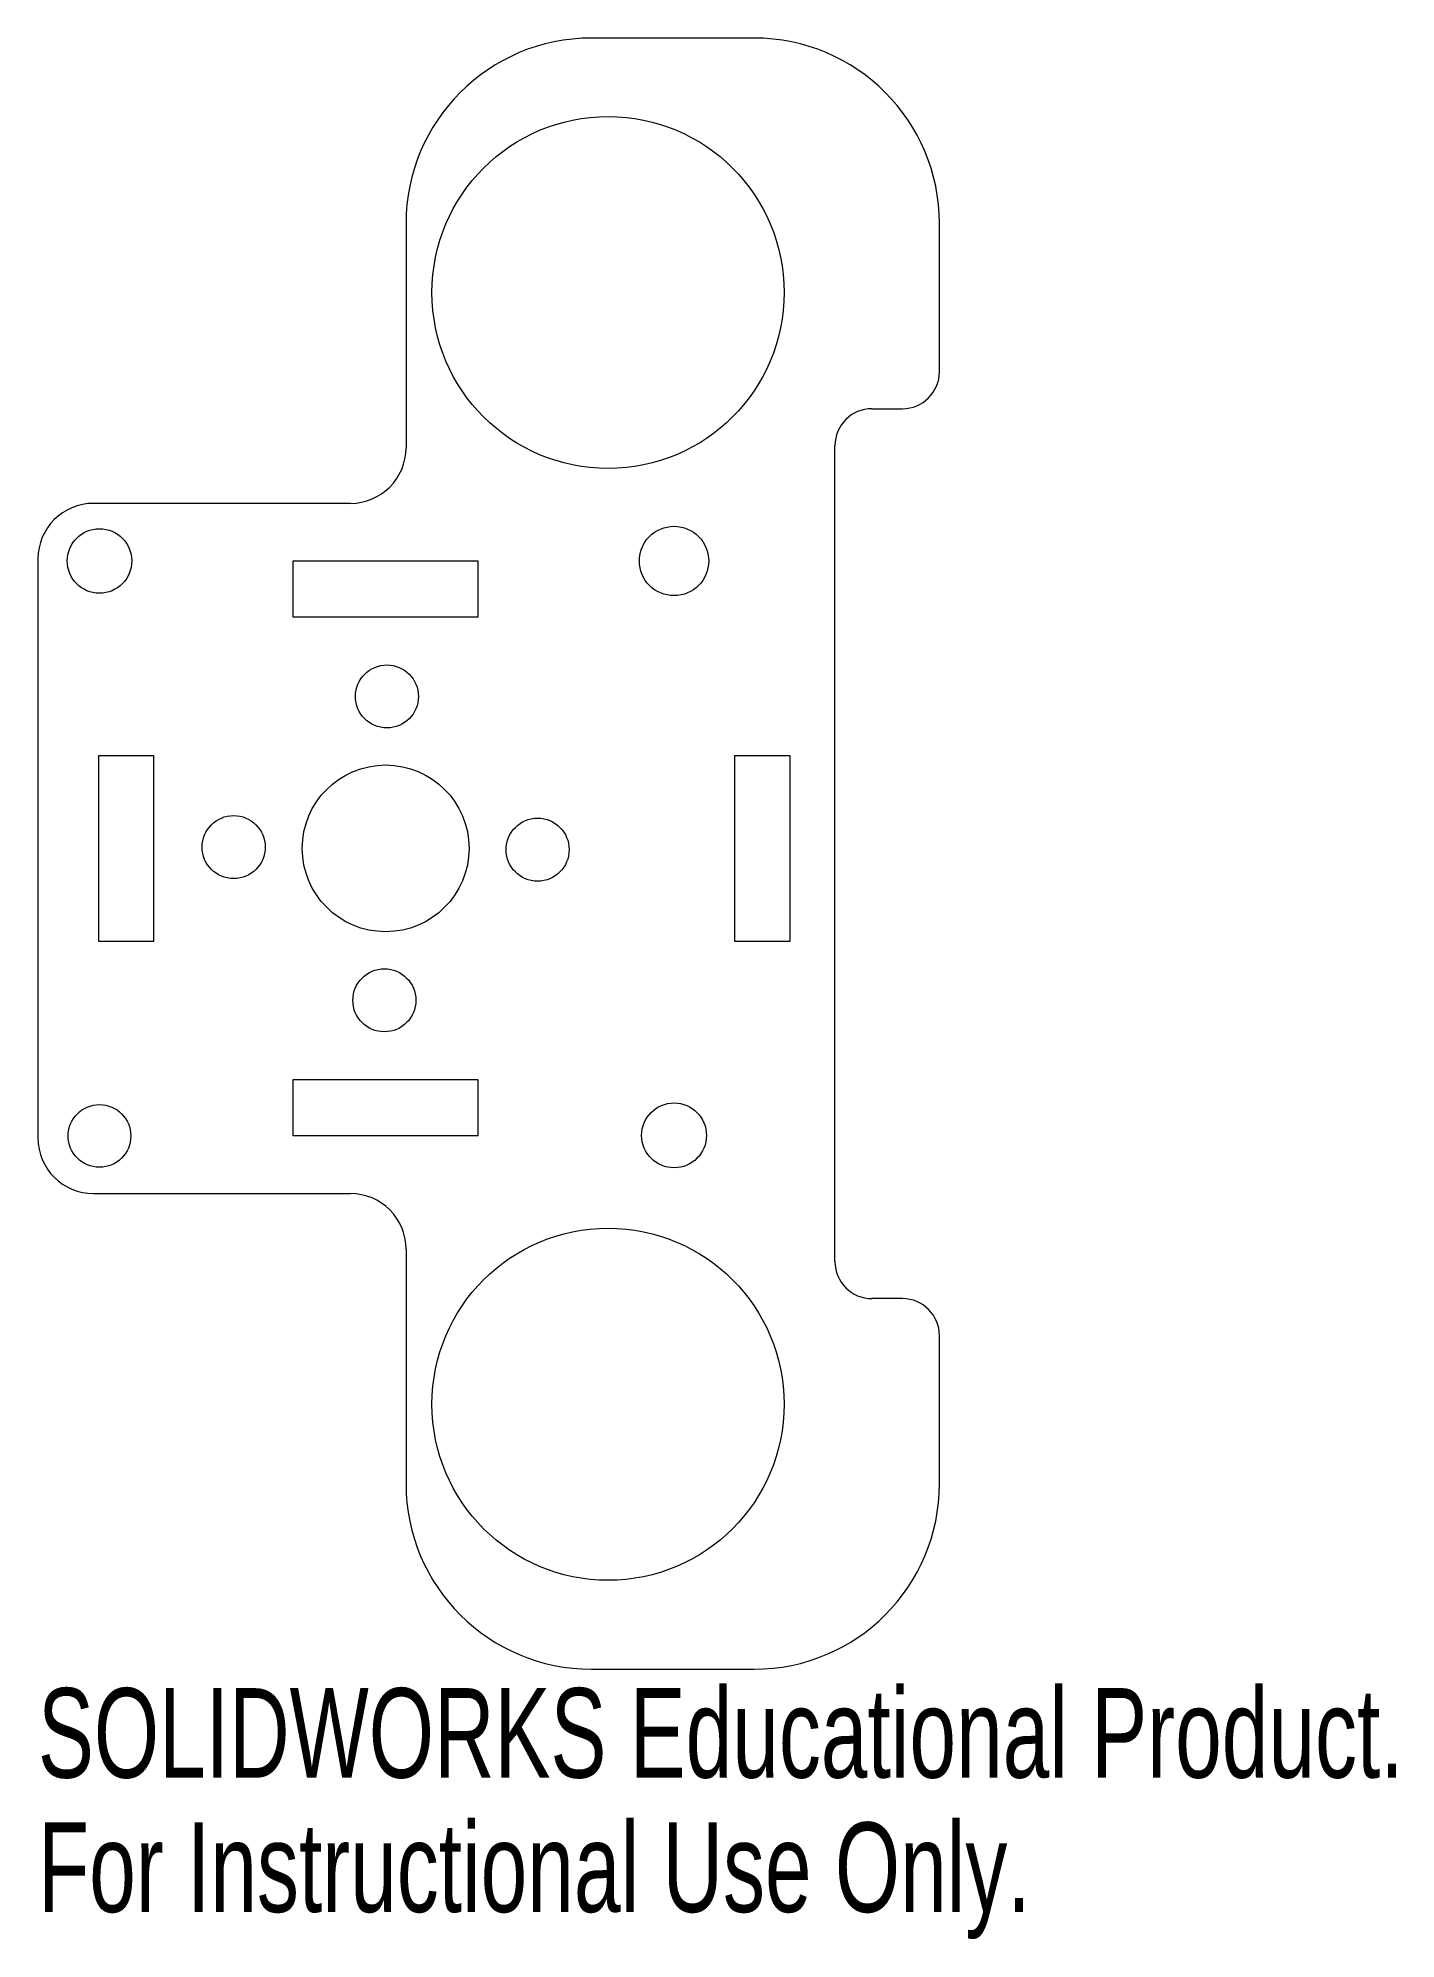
# Model space of a CAD drawing. Header units: millimetres. Extents: x 127 to 200, y -170 to -68.
import ezdxf

# ---------------------------------------------------------------- set-up
doc = ezdxf.new("R2010")
doc.units = ezdxf.units.MM
doc.styles.add('SLDTEXTSTYLE0', font='TXT', dxfattribs={"width": 0.7})

msp = doc.modelspace()

# ---------------------------------------------------------------- linework, layer by layer
at = {"color": 7, "linetype": 'Continuous', "lineweight": 15}
for p, q in [((165.84, -67.86), (157.06, -67.86)), ((147.06, -77.86), (147.06, -89.97)), ((175.84, -85.86), (175.84, -77.86)), ((172.2, -87.86), (173.84, -87.86)), ((170.2, -133.89), (170.2, -89.86)), ((144.06, -92.97), (130.2, -92.97)), ((127.2, -95.97), (127.2, -127.22)), ((140.96, -96.09), (140.96, -99.09)), ((150.96, -96.09), (140.96, -96.09)), ((150.96, -99.09), (150.96, -96.09)), ((140.96, -99.09), (150.96, -99.09)), ((130.46, -106.59), (130.46, -116.59)), ((133.46, -106.59), (130.46, -106.59)), ((133.46, -116.59), (133.46, -106.59)), ((164.79, -106.59), (164.79, -116.59)), ((167.79, -106.59), (164.79, -106.59)), ((167.79, -116.59), (167.79, -106.59)), ((130.46, -116.59), (133.46, -116.59)), ((164.79, -116.59), (167.79, -116.59)), ((140.96, -124.09), (140.96, -127.09)), ((150.96, -124.09), (140.96, -124.09)), ((150.96, -127.09), (150.96, -124.09)), ((140.96, -127.09), (150.96, -127.09)), ((130.2, -130.22), (144.06, -130.22)), ((147.06, -133.22), (147.06, -145.89)), ((173.84, -135.89), (172.2, -135.89)), ((175.84, -145.89), (175.84, -137.89)), ((157.06, -155.89), (165.84, -155.89))]:
    msp.add_line(p, q, dxfattribs=at)
for centre, radius in [((157.96, -81.59), 9.5), ((130.52, -96.08), 1.74), ((161.52, -96.08), 1.87), ((146.03, -103.39), 1.7), ((145.96, -111.59), 4.5), ((137.76, -111.52), 1.7), ((154.16, -111.66), 1.7), ((145.89, -119.79), 1.7), ((130.52, -127.11), 1.69), ((161.52, -127.08), 1.75), ((157.96, -141.59), 9.5)]:
    msp.add_circle(centre, radius, dxfattribs=at)
for centre, radius, start, end in [((157.06, -77.86), 10, 90, 180), ((165.84, -77.86), 10, 0, 90), ((173.84, -85.86), 2, 270, 0), ((172.2, -89.86), 2, 90, 180), ((144.06, -89.97), 3, 270, 0), ((130.2, -95.97), 3, 90, 180), ((130.2, -127.22), 3, 180, 270), ((144.06, -133.22), 3, 0, 90), ((172.2, -133.89), 2, 180, 270), ((173.84, -137.89), 2, 0, 90), ((157.06, -145.89), 10, 180, 270), ((165.84, -145.89), 10, 270, 0)]:
    msp.add_arc(centre, radius, start, end, dxfattribs=at)

# ---------------------------------------------------------------- texts
at = {"color": 7, "linetype": 'Continuous', "char_height": 4.8336, "attachment_point": 1, "style": 'SLDTEXTSTYLE0'}
for s, insert in [('SOLIDWORKS Educational Product.', (127.2, -156.91)), ('For Instructional Use Only.', (127.2, -164.16))]:
    msp.add_mtext(s, dxfattribs=dict(at, insert=insert))

doc.saveas('drawing.dxf')
